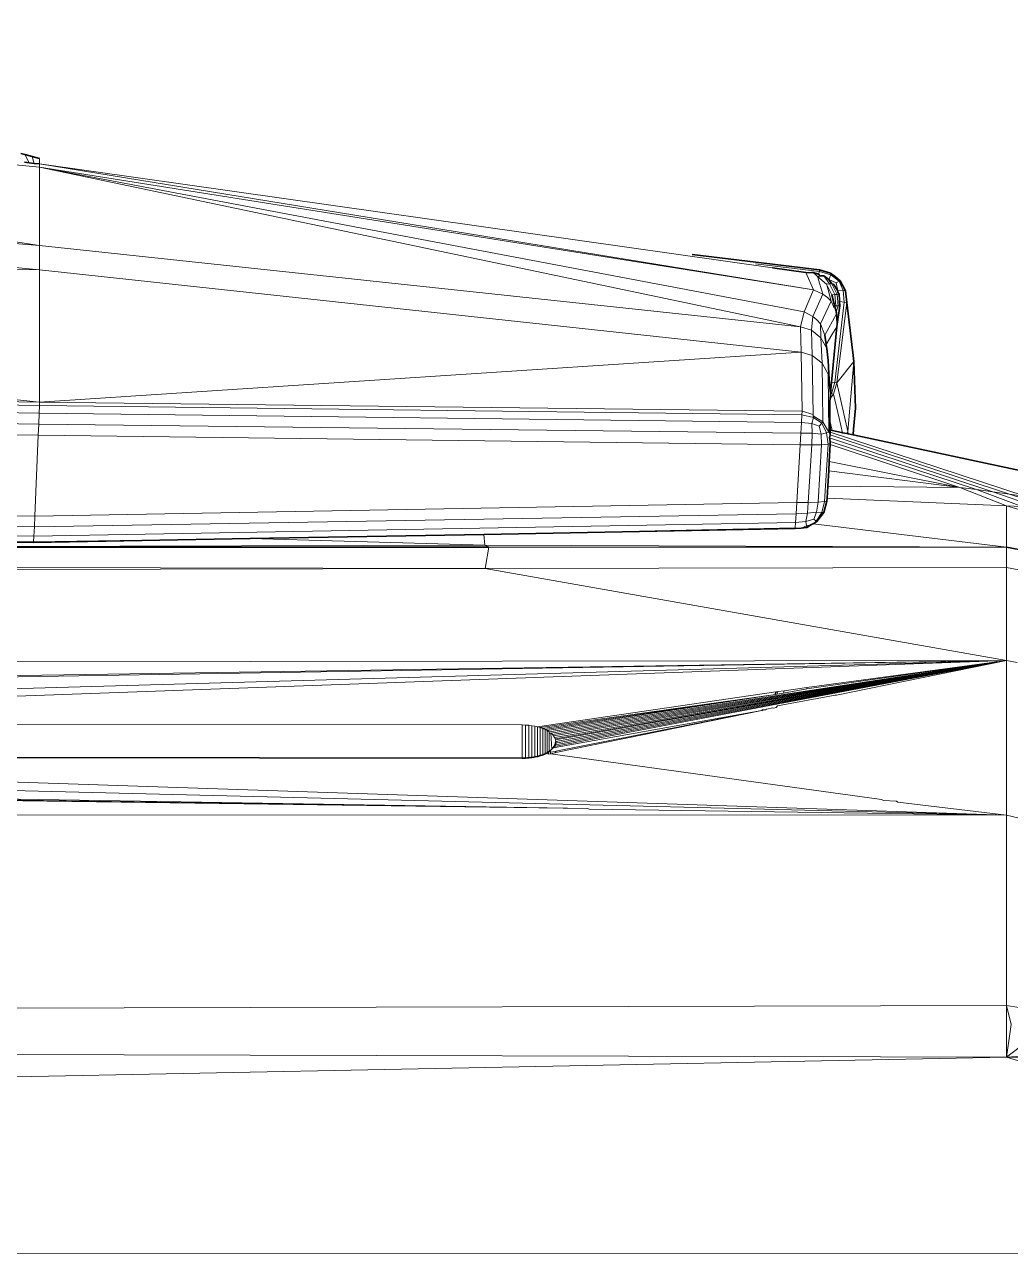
# Model space of a CAD drawing. Header units: inches. Extents: x 1 to 101, y 1 to 36.
# Drawn here: x 69.374 to 70.847, y 33.549 to 35.387 of the extents above; entities that cross this region are included whole.
import ezdxf

# ---------------------------------------------------------------- set-up
doc = ezdxf.new("R2010")
doc.units = ezdxf.units.IN
doc.header["$MEASUREMENT"] = 0
doc.layers.add('Default', color=7, linetype='Continuous')

msp = doc.modelspace()

# ---------------------------------------------------------------- linework, layer by layer
at = {"layer": 'Default', "color": 251, "lineweight": 0, "true_color": 0x4a4a4a, "transparency": 33554687}
for p, q in [((67.2026, 35.3867), (69.3964, 35.0563)), ((69.3964, 35.0563), (67.2038, 35.2339)), ((69.3964, 34.8224), (70.5345, 34.8968)), ((70.5345, 34.8968), (70.5357, 34.8089)), ((69.3963, 34.8174), (69.3964, 34.8224)), ((70.5355, 34.8033), (69.3963, 34.8174)), ((70.5357, 34.8089), (69.3964, 34.8224)), ((69.3964, 34.8224), (70.5357, 34.8089)), ((70.5357, 34.8089), (70.5355, 34.8033)), ((70.5684, 34.6573), (70.5728, 34.674)), ((70.5728, 34.674), (70.5731, 34.6787)), ((70.5731, 34.6787), (70.8411, 34.6671)), ((70.5577, 34.6435), (70.5684, 34.6573)), ((70.8411, 34.6671), (70.8412, 34.6053)), ((70.5524, 34.6405), (70.5577, 34.6435)), ((70.8412, 34.6053), (70.5524, 34.6405))]:
    msp.add_line(p, q, dxfattribs=at).dxf.unprotected_set("ltscale", 0)
at = {"layer": 'Default', "color": 251, "lineweight": 0, "true_color": 0x494949, "transparency": 33554687}
for p, q in [((69.3964, 35.0563), (67.2026, 35.3867)), ((67.2026, 35.3867), (69.3964, 35.1736)), ((70.5527, 34.99), (69.3964, 35.1783)), ((69.3964, 35.1783), (70.4916, 35.0231)), ((69.3964, 35.0563), (69.3964, 35.1736)), ((69.3964, 35.1736), (70.5332, 34.9348)), ((69.3964, 35.1736), (69.3964, 35.0563)), ((70.5332, 34.9348), (69.3964, 35.1736)), ((69.3964, 35.1736), (70.5387, 34.957)), ((70.5387, 34.957), (69.3964, 35.1736)), ((69.3964, 35.1736), (70.5527, 34.99)), ((70.5332, 34.9348), (69.3964, 35.0563)), ((70.4916, 35.0231), (70.5411, 35.0161)), ((70.5411, 35.0161), (70.5527, 34.99)), ((70.5527, 34.99), (70.5387, 34.957)), ((70.5387, 34.957), (70.5332, 34.9348))]:
    msp.add_line(p, q, dxfattribs=at).dxf.unprotected_set("ltscale", 0)
at = {"layer": 'Default', "color": 7, "lineweight": 15, "ltscale": 5.401311, "transparency": 33554687}
for p, q in [((69.3964, 35.1736), (67.2026, 35.3867)), ((67.2038, 35.2339), (69.3964, 35.0563)), ((69.3743, 35.1923), (69.3808, 35.18)), ((69.3853, 35.1893), (69.3882, 35.1792)), ((69.3964, 35.1783), (69.3964, 35.1866)), ((69.3964, 35.1783), (69.3964, 35.1736)), ((70.5527, 34.99), (69.3964, 35.1783)), ((69.3964, 35.0563), (69.3964, 35.1736)), ((69.3964, 35.1736), (70.5387, 34.957)), ((69.3964, 35.0563), (70.5332, 34.9348)), ((69.3964, 35.0201), (69.3964, 35.0563)), ((67.2045, 35.0396), (69.3964, 35.0201)), ((70.5345, 34.8968), (69.3964, 35.0201)), ((69.3964, 35.0201), (69.3964, 34.8224)), ((70.5616, 35.0174), (70.466, 35.0288)), ((70.5604, 35.0135), (70.5616, 35.0174)), ((70.562, 35.02), (70.5616, 35.0174)), ((70.5616, 35.0174), (70.5785, 35.0123)), ((70.5411, 35.0161), (70.5527, 34.99)), ((70.5577, 35.0111), (70.5524, 35.0161)), ((70.5589, 35.0101), (70.5577, 35.0111)), ((70.5626, 35.0107), (70.5589, 35.0101)), ((70.5622, 34.9986), (70.5589, 35.0101)), ((70.5724, 34.9988), (70.5589, 35.0101)), ((70.5766, 34.9992), (70.5684, 35.011)), ((70.5766, 34.9992), (70.5724, 34.9988)), ((70.5728, 34.9974), (70.5724, 34.9988)), ((70.5785, 35.0123), (70.5756, 35.0054)), ((70.5756, 35.0054), (70.5869, 35.0004)), ((70.5802, 34.9993), (70.5766, 34.9992)), ((70.5848, 34.9829), (70.5766, 34.9992)), ((70.5785, 35.0123), (70.5783, 35.015)), ((70.5909, 35.0032), (70.5785, 35.0123)), ((70.5884, 34.983), (70.5802, 34.9993)), ((70.5869, 35.0004), (70.5909, 35.0032)), ((70.5892, 34.9886), (70.5869, 35.0004)), ((70.5924, 35.0038), (70.5909, 35.0032)), ((70.5909, 35.0032), (70.5972, 34.9889)), ((70.5527, 34.99), (70.5387, 34.957)), ((70.552, 34.9503), (70.5669, 34.9838)), ((70.5669, 34.9838), (70.5527, 34.99)), ((70.5622, 34.9986), (70.5669, 34.9838)), ((70.5669, 34.9838), (70.5735, 34.9784)), ((70.5801, 34.9826), (70.5728, 34.9974)), ((70.579, 34.973), (70.5728, 34.9974)), ((70.5848, 34.9829), (70.5801, 34.9826)), ((70.5884, 34.983), (70.5848, 34.9829)), ((70.5861, 34.9662), (70.5848, 34.9829)), ((70.5892, 34.9886), (70.5881, 34.9888)), ((70.591, 34.9835), (70.5884, 34.983)), ((70.5896, 34.9662), (70.5884, 34.983)), ((70.5972, 34.9889), (70.5892, 34.9886)), ((70.6006, 34.9884), (70.5972, 34.9889)), ((70.5972, 34.9889), (70.5987, 34.9719)), ((70.579, 34.973), (70.5633, 34.9391)), ((70.5735, 34.9784), (70.579, 34.973)), ((70.5795, 34.972), (70.579, 34.973)), ((70.5834, 34.9641), (70.5795, 34.972)), ((70.5844, 34.9662), (70.5861, 34.9662)), ((70.5987, 34.9719), (70.5846, 34.8517)), ((70.5856, 34.9617), (70.5861, 34.9662)), ((70.5861, 34.9662), (70.5896, 34.9662)), ((70.5867, 34.9573), (70.5896, 34.9662)), ((70.5879, 34.8511), (70.6024, 34.971)), ((70.5896, 34.9662), (70.5923, 34.9662)), ((70.5987, 34.9719), (70.5918, 34.9729)), ((70.6024, 34.971), (70.5987, 34.9719)), ((70.5387, 34.957), (70.5332, 34.9348)), ((70.5387, 34.957), (70.552, 34.9503)), ((70.552, 34.9503), (70.5496, 34.9299)), ((70.552, 34.9503), (70.5576, 34.9452)), ((70.5576, 34.9452), (70.5633, 34.9391)), ((70.5871, 34.9544), (70.5699, 34.9225)), ((70.5332, 34.9348), (70.5345, 34.8968)), ((70.5332, 34.9348), (70.5496, 34.9299)), ((70.5496, 34.9299), (70.551, 34.8918)), ((70.5496, 34.9299), (70.564, 34.9184)), ((70.5699, 34.9225), (70.5633, 34.9391)), ((70.5633, 34.9391), (70.564, 34.9184)), ((70.58, 34.9229), (70.5879, 34.9349)), ((70.564, 34.9184), (70.5655, 34.8803)), ((70.564, 34.9184), (70.5728, 34.9022)), ((70.5719, 34.9084), (70.58, 34.9229)), ((70.5345, 34.8968), (70.5357, 34.8089)), ((70.551, 34.8918), (70.5345, 34.8968)), ((70.5655, 34.8803), (70.551, 34.8918)), ((70.5522, 34.8039), (70.551, 34.8918)), ((70.5745, 34.8641), (70.5655, 34.8803)), ((70.5668, 34.7929), (70.5655, 34.8803)), ((70.6039, 34.7784), (70.613, 34.8832)), ((70.5757, 34.8651), (70.5745, 34.8641)), ((70.5756, 34.7775), (70.5745, 34.8641)), ((70.5745, 34.8641), (70.5766, 34.8479)), ((70.5846, 34.8517), (70.5795, 34.8351)), ((70.5799, 34.8522), (70.5846, 34.8517)), ((70.5846, 34.8517), (70.5879, 34.8511)), ((69.3959, 34.8058), (67.2048, 34.8336)), ((69.3964, 34.8224), (67.2051, 34.8501)), ((69.3963, 34.8174), (67.2051, 34.8452)), ((70.5776, 34.8277), (70.5826, 34.8341)), ((70.5795, 34.8351), (70.5781, 34.8331)), ((70.5783, 34.8355), (70.5795, 34.8351)), ((70.5795, 34.8351), (70.5826, 34.8341)), ((70.5879, 34.8511), (70.5826, 34.8341)), ((70.591, 34.7983), (70.5826, 34.8341)), ((70.5879, 34.8511), (70.6039, 34.7784)), ((69.3952, 34.7895), (67.2044, 34.8173)), ((69.3963, 34.8174), (69.3959, 34.8058)), ((69.3964, 34.8224), (69.3963, 34.8174)), ((69.3963, 34.8174), (70.5355, 34.8033)), ((70.5357, 34.8089), (69.3964, 34.8224)), ((67.204, 34.8005), (69.3945, 34.7726)), ((69.3959, 34.8058), (69.3952, 34.7895)), ((69.3959, 34.8058), (70.5349, 34.7918)), ((70.5349, 34.7918), (70.5355, 34.8033)), ((70.5355, 34.8033), (70.5357, 34.8089)), ((70.5355, 34.8033), (70.5528, 34.7992)), ((70.5357, 34.8089), (70.5522, 34.8039)), ((70.5501, 34.7903), (70.5528, 34.7992)), ((70.5525, 34.8016), (70.5522, 34.8039)), ((70.5528, 34.7992), (70.5525, 34.8016)), ((70.5525, 34.8016), (70.5668, 34.7929)), ((70.5528, 34.7992), (70.5654, 34.7908)), ((70.5959, 34.7765), (70.591, 34.7983)), ((69.3945, 34.7726), (69.3952, 34.7895)), ((69.3952, 34.7895), (70.534, 34.776)), ((70.534, 34.776), (70.5349, 34.7918)), ((70.5501, 34.7903), (70.5349, 34.7918)), ((70.5615, 34.7865), (70.5501, 34.7903)), ((70.5508, 34.7756), (70.5501, 34.7903)), ((70.5654, 34.7908), (70.5615, 34.7865)), ((70.5644, 34.7741), (70.5615, 34.7865)), ((70.5668, 34.7929), (70.5654, 34.7908)), ((70.5654, 34.7908), (70.5722, 34.7763)), ((70.5668, 34.7929), (70.5756, 34.7775)), ((70.5774, 34.7947), (70.5808, 34.7797)), ((70.6039, 34.7784), (70.6029, 34.7751)), ((70.6047, 34.7747), (70.6039, 34.7784)), ((69.3894, 34.6519), (69.3945, 34.7726)), ((69.3945, 34.7726), (70.5329, 34.7583)), ((70.534, 34.776), (70.5329, 34.7583)), ((70.5508, 34.7756), (70.534, 34.776)), ((70.5501, 34.7582), (70.5508, 34.7756)), ((70.5644, 34.7741), (70.5508, 34.7756)), ((70.5722, 34.7763), (70.5644, 34.7741)), ((70.5648, 34.7586), (70.5644, 34.7741)), ((70.5756, 34.7775), (70.5722, 34.7763)), ((70.5722, 34.7763), (70.5745, 34.7592)), ((70.5779, 34.76), (70.5745, 34.7592)), ((70.5777, 34.7733), (70.5756, 34.7775)), ((70.8209, 34.6882), (70.5767, 34.7687)), ((70.5776, 34.7773), (70.8704, 34.6813)), ((70.5777, 34.7733), (70.8457, 34.6848)), ((70.5778, 34.7635), (70.7961, 34.6914)), ((70.5329, 34.7583), (70.5278, 34.672)), ((70.5329, 34.7583), (70.5501, 34.7582)), ((70.5501, 34.7582), (70.545, 34.6723)), ((70.5648, 34.7586), (70.5501, 34.7582)), ((70.5648, 34.7586), (70.5597, 34.6728)), ((70.5745, 34.7592), (70.5648, 34.7586)), ((70.5745, 34.7592), (70.5694, 34.6734)), ((70.7714, 34.6946), (70.5778, 34.7587)), ((70.5755, 34.7195), (70.7714, 34.6946)), ((70.7714, 34.6946), (70.8411, 34.6671)), ((70.7961, 34.6914), (70.7714, 34.6946)), ((70.8209, 34.6882), (70.7961, 34.6914)), ((70.8641, 34.6662), (70.7961, 34.6914)), ((70.8457, 34.6848), (70.8209, 34.6882)), ((70.8889, 34.6645), (70.8209, 34.6882)), ((69.3894, 34.6519), (67.2008, 34.6801)), ((70.5278, 34.672), (69.3894, 34.6519)), ((70.5268, 34.6554), (70.5278, 34.672)), ((70.545, 34.6723), (70.5278, 34.672)), ((70.5437, 34.6561), (70.545, 34.6723)), ((70.545, 34.6723), (70.5597, 34.6728)), ((70.5575, 34.6579), (70.5597, 34.6728)), ((70.5597, 34.6728), (70.5694, 34.6734)), ((70.5694, 34.6734), (70.5651, 34.657)), ((70.5694, 34.6734), (70.5728, 34.674)), ((70.8411, 34.6671), (70.5731, 34.6787)), ((70.8704, 34.6813), (70.8457, 34.6848)), ((70.914, 34.6621), (70.8457, 34.6848)), ((69.3881, 34.6218), (67.1999, 34.6499)), ((69.3887, 34.6359), (67.2004, 34.664)), ((69.3887, 34.6359), (70.5268, 34.6554)), ((69.3894, 34.6519), (69.3887, 34.6359)), ((70.526, 34.6421), (70.5268, 34.6554)), ((70.5268, 34.6554), (70.5437, 34.6561)), ((70.5414, 34.6436), (70.5437, 34.6561)), ((70.5437, 34.6561), (70.5575, 34.6579)), ((70.5532, 34.6471), (70.5575, 34.6579)), ((70.5651, 34.657), (70.5566, 34.6442)), ((70.5575, 34.6579), (70.5651, 34.657)), ((70.5651, 34.657), (70.5684, 34.6573)), ((70.8411, 34.6671), (70.8412, 34.6053)), ((70.8596, 34.6619), (70.8411, 34.6671)), ((70.8411, 34.6671), (70.8641, 34.6662)), ((69.3876, 34.6135), (67.1997, 34.6415)), ((69.3881, 34.6218), (70.526, 34.6421)), ((69.3881, 34.6218), (69.3887, 34.6359)), ((70.06, 34.6245), (70.5255, 34.6343)), ((70.5255, 34.6343), (70.5253, 34.6331)), ((70.5255, 34.6343), (70.526, 34.6421)), ((70.5342, 34.634), (70.5255, 34.6343)), ((70.526, 34.6421), (70.5414, 34.6436)), ((70.5425, 34.6371), (70.5342, 34.634)), ((70.5414, 34.6436), (70.5532, 34.6471)), ((70.5425, 34.6371), (70.5414, 34.6436)), ((70.55, 34.6392), (70.5425, 34.6371)), ((70.5426, 34.635), (70.5425, 34.6371)), ((70.5566, 34.6442), (70.5524, 34.6405)), ((70.5566, 34.6442), (70.5532, 34.6471)), ((70.5577, 34.6435), (70.5566, 34.6442)), ((69.3875, 34.6122), (69.3876, 34.6135)), ((69.3876, 34.6135), (69.3881, 34.6218)), ((69.3876, 34.6135), (69.711, 34.6181)), ((70.06, 34.6245), (70.0617, 34.6082)), ((70.0617, 34.6082), (68.9174, 34.6052)), ((70.0675, 34.6052), (70.0617, 34.6082)), ((70.0617, 34.6082), (70.8412, 34.6053)), ((70.0675, 34.6052), (70.0622, 34.5734)), ((70.8412, 34.6053), (70.0675, 34.6052)), ((70.8412, 34.6053), (70.8412, 34.5748)), ((70.0622, 34.5734), (55.9805, 34.5482)), ((70.8412, 34.5748), (70.0622, 34.5734)), ((70.0622, 34.5734), (70.8412, 34.4359)), ((70.8412, 34.5748), (70.8412, 34.4359)), ((70.8412, 34.5748), (70.8596, 34.5714)), ((70.8412, 34.4359), (55.9805, 34.4152)), ((70.8412, 34.4359), (64.405, 34.3371)), ((65.3426, 34.3445), (70.8412, 34.4359)), ((67.28, 34.3341), (70.8412, 34.4359)), ((70.8412, 34.4359), (68.2176, 34.3415)), ((70.155, 34.3311), (70.8412, 34.4359)), ((70.1579, 34.3294), (70.8412, 34.4359)), ((70.1605, 34.3274), (70.8412, 34.4359)), ((70.1627, 34.3254), (70.8412, 34.4359)), ((70.1645, 34.3233), (70.8412, 34.4359)), ((70.1655, 34.3075), (70.8412, 34.4359)), ((70.1659, 34.321), (70.8412, 34.4359)), ((70.1666, 34.3098), (70.8412, 34.4359)), ((70.1669, 34.3187), (70.8412, 34.4359)), ((70.1673, 34.3122), (70.8412, 34.4359)), ((70.1673, 34.3171), (70.8412, 34.4359)), ((70.1676, 34.3147), (70.8412, 34.4359)), ((70.543, 34.3954), (70.8412, 34.4359)), ((70.543, 34.3937), (70.8412, 34.4359)), ((70.587, 34.3839), (70.8412, 34.4359)), ((70.8412, 34.4359), (70.8412, 34.2049)), ((70.8412, 34.4359), (70.857, 34.4329)), ((70.5081, 34.387), (70.543, 34.3937)), ((70.5089, 34.3908), (70.543, 34.3954)), ((70.543, 34.3954), (70.543, 34.3937)), ((70.1406, 34.3368), (70.4966, 34.3891)), ((70.4959, 34.3852), (70.1446, 34.3356)), ((70.1483, 34.3343), (70.4959, 34.3852)), ((70.1518, 34.3328), (70.4959, 34.3852)), ((70.4959, 34.3852), (70.4985, 34.3856)), ((70.4966, 34.3891), (70.4994, 34.3895)), ((70.4994, 34.3895), (70.4985, 34.3856)), ((70.4985, 34.3856), (70.5081, 34.387)), ((70.4989, 34.3682), (70.5851, 34.3843)), ((70.4994, 34.3895), (70.5089, 34.3908)), ((70.5089, 34.3908), (70.5081, 34.387)), ((70.5851, 34.3843), (70.587, 34.3839)), ((70.4757, 34.3612), (70.1639, 34.3053)), ((70.1676, 34.3003), (70.4757, 34.3612)), ((70.1676, 34.2982), (70.4757, 34.3612)), ((70.4771, 34.3621), (70.4812, 34.3623)), ((70.4826, 34.3632), (70.4812, 34.3623)), ((70.4826, 34.3632), (70.492, 34.3651)), ((70.492, 34.3651), (70.4936, 34.3649)), ((70.4936, 34.3649), (70.4972, 34.3655)), ((70.4989, 34.3682), (70.4972, 34.3655)), ((70.1176, 34.3396), (68.2176, 34.3415)), ((70.1225, 34.3394), (70.1176, 34.3396)), ((70.1176, 34.3396), (70.1176, 34.2899)), ((70.1273, 34.3391), (70.1225, 34.3394)), ((70.1225, 34.3394), (70.1225, 34.29)), ((70.1319, 34.3385), (70.1273, 34.3391)), ((70.1273, 34.3391), (70.1273, 34.2903)), ((70.1363, 34.3377), (70.1319, 34.3385)), ((70.1319, 34.3385), (70.1319, 34.2909)), ((70.1406, 34.3368), (70.1363, 34.3377)), ((70.1363, 34.3377), (70.1363, 34.2917)), ((70.1446, 34.3356), (70.1406, 34.3368)), ((70.1406, 34.3368), (70.1406, 34.2926)), ((70.1483, 34.3343), (70.1446, 34.3356)), ((70.1446, 34.3356), (70.1446, 34.2937)), ((70.1518, 34.3328), (70.1483, 34.3343)), ((70.1483, 34.3343), (70.1483, 34.295)), ((70.155, 34.3311), (70.1518, 34.3328)), ((70.1518, 34.3328), (70.1518, 34.2965)), ((70.1579, 34.3294), (70.155, 34.3311)), ((70.155, 34.3311), (70.155, 34.2982)), ((70.1579, 34.3274), (70.1579, 34.3294)), ((70.1579, 34.3274), (70.1579, 34.3)), ((70.1605, 34.3274), (70.1579, 34.3274)), ((70.1627, 34.3254), (70.1605, 34.3274)), ((70.1605, 34.3274), (70.162, 34.3032)), ((70.1645, 34.3233), (70.1627, 34.3254)), ((70.1659, 34.321), (70.1645, 34.3233)), ((70.1669, 34.3187), (70.1659, 34.321)), ((70.162, 34.3032), (70.1639, 34.3053)), ((70.1639, 34.3053), (70.1655, 34.3075)), ((70.1673, 34.3171), (70.1669, 34.3187)), ((70.1676, 34.3147), (70.1673, 34.3171)), ((70.8412, 34.2049), (67.2926, 34.293)), ((70.8412, 34.2049), (68.2176, 34.2918)), ((70.154, 34.2976), (70.157, 34.2959)), ((70.157, 34.2994), (70.157, 34.2959)), ((70.157, 34.2994), (70.1597, 34.2987)), ((70.157, 34.2959), (70.1597, 34.2965)), ((70.1597, 34.2987), (70.1666, 34.3001)), ((70.1597, 34.2987), (70.1597, 34.2965)), ((70.1597, 34.2965), (70.1666, 34.298)), ((70.6545, 34.2283), (70.1597, 34.2965)), ((70.1666, 34.3001), (70.1676, 34.3003)), ((70.1666, 34.3001), (70.1666, 34.298)), ((70.1666, 34.298), (70.1676, 34.2982)), ((70.2154, 34.2146), (68.2176, 34.2475)), ((68.2176, 34.2444), (70.2154, 34.2146)), ((68.2176, 34.2419), (70.2154, 34.2146)), ((70.6545, 34.2283), (70.6572, 34.2266)), ((70.2154, 34.2146), (70.2176, 34.2138)), ((70.8412, 34.2049), (70.2176, 34.2138)), ((70.6768, 34.2255), (70.6572, 34.2266)), ((70.6768, 34.2255), (70.6787, 34.2241)), ((70.8412, 34.2049), (70.6787, 34.2241)), ((55.9805, 34.2074), (70.8412, 34.2049)), ((70.8412, 34.2049), (70.8412, 33.9202)), ((70.8412, 34.2049), (70.8581, 34.2006)), ((70.8412, 33.9202), (55.9805, 33.88)), ((70.8483, 33.8917), (70.8412, 33.9202)), ((70.8412, 33.9202), (70.8596, 33.9171)), ((70.8412, 33.9202), (70.8413, 33.8429)), ((70.8413, 33.8429), (55.9805, 33.88)), ((70.8483, 33.8917), (70.8413, 33.8429)), ((70.8413, 33.8429), (70.8706, 33.8651)), ((70.8413, 33.8429), (70.9045, 33.8473)), ((70.8413, 33.8429), (70.9412, 33.8413)), ((71.7862, 33.5495), (70.8413, 33.8429)), ((55.9805, 33.5503), (71.7862, 33.5495))]:
    msp.add_line(p, q, dxfattribs=at)
at = {"layer": 'Default', "color": 251, "lineweight": 0, "true_color": 0x525252, "transparency": 33554687}
for p, q in [((67.2038, 35.2339), (69.3964, 35.0201)), ((69.3964, 35.0201), (67.2045, 35.0396)), ((67.2045, 35.0396), (69.3964, 34.8224)), ((69.3964, 34.8224), (67.2051, 34.8501))]:
    msp.add_line(p, q, dxfattribs=at).dxf.unprotected_set("ltscale", 0)
at = {"layer": 'Default', "color": 49, "lineweight": 0, "true_color": 0x464646, "transparency": 33554687}
for p, q in [((69.3964, 35.0201), (67.2038, 35.2339)), ((67.2038, 35.2339), (69.3964, 35.0563)), ((69.3964, 35.0201), (69.3964, 35.0563)), ((69.3964, 35.0563), (70.5332, 34.9348)), ((69.3964, 35.0563), (69.3964, 35.0201)), ((70.5345, 34.8968), (69.3964, 35.0201)), ((70.5332, 34.9348), (70.5345, 34.8968)), ((70.5741, 34.6964), (70.5755, 34.7195)), ((70.5755, 34.7195), (70.7714, 34.6946)), ((70.5731, 34.6787), (70.5741, 34.6964)), ((70.5741, 34.6964), (70.7714, 34.6946)), ((70.7714, 34.6946), (70.5741, 34.6964)), ((70.7714, 34.6946), (70.8411, 34.6671)), ((70.8411, 34.6671), (70.5731, 34.6787))]:
    msp.add_line(p, q, dxfattribs=at).dxf.unprotected_set("ltscale", 0)
at = {"layer": 'Default', "color": 7, "lineweight": 35, "ltscale": 5.401311, "transparency": 33554687}
for p, q in [((69.3685, 35.194), (69.3743, 35.1923)), ((69.3743, 35.1923), (69.3798, 35.1909)), ((69.3853, 35.1893), (69.3798, 35.1909)), ((69.3853, 35.1893), (69.3911, 35.188)), ((69.3964, 35.1866), (69.3911, 35.188)), ((69.3739, 35.1808), (69.3808, 35.18)), ((69.3808, 35.18), (69.3882, 35.1792)), ((69.3882, 35.1792), (69.3964, 35.1783)), ((70.562, 35.02), (70.3714, 35.0428)), ((70.5411, 35.0161), (70.4916, 35.0231)), ((70.562, 35.02), (70.5783, 35.015)), ((70.5464, 35.0156), (70.5411, 35.0161)), ((70.5502, 35.0159), (70.5464, 35.0156)), ((70.5524, 35.0161), (70.5502, 35.0159)), ((70.5524, 35.0161), (70.5604, 35.0135)), ((70.5626, 35.0107), (70.5604, 35.0135)), ((70.5626, 35.0107), (70.5643, 35.0108)), ((70.5643, 35.0108), (70.5663, 35.0109)), ((70.5684, 35.011), (70.5663, 35.0109)), ((70.5756, 35.0054), (70.5684, 35.011)), ((70.5802, 34.9993), (70.5756, 35.0054)), ((70.5783, 35.015), (70.5855, 35.0095)), ((70.5829, 34.9988), (70.5802, 34.9993)), ((70.5892, 34.9886), (70.5829, 34.9988)), ((70.5855, 35.0095), (70.5924, 35.0038)), ((70.5964, 34.9963), (70.5924, 35.0038)), ((70.5836, 34.9693), (70.5801, 34.9826)), ((70.5891, 34.9868), (70.5892, 34.9886)), ((70.591, 34.9835), (70.5891, 34.9868)), ((70.5916, 34.9748), (70.591, 34.9835)), ((70.5964, 34.9963), (70.6006, 34.9884)), ((70.6024, 34.971), (70.6006, 34.9884)), ((70.5844, 34.9662), (70.5834, 34.9641)), ((70.5856, 34.9617), (70.5834, 34.9641)), ((70.5836, 34.9693), (70.5844, 34.9662)), ((70.5923, 34.9662), (70.5883, 34.9388)), ((70.5918, 34.9729), (70.5916, 34.9748)), ((70.5923, 34.9662), (70.5918, 34.9729)), ((70.6024, 34.971), (70.6113, 34.8999)), ((70.5867, 34.9573), (70.5856, 34.9617)), ((70.5867, 34.9573), (70.5871, 34.9557)), ((70.5871, 34.9544), (70.5871, 34.9557)), ((70.5876, 34.9491), (70.5871, 34.9544)), ((70.5883, 34.9388), (70.5876, 34.9491)), ((70.5879, 34.9349), (70.5799, 34.8522)), ((70.5879, 34.9349), (70.5883, 34.9388)), ((70.5699, 34.9225), (70.5719, 34.9084)), ((70.5719, 34.9084), (70.5728, 34.9022)), ((70.5728, 34.9022), (70.5746, 34.8844)), ((70.6113, 34.8999), (70.6114, 34.8962)), ((70.6114, 34.8962), (70.613, 34.8832)), ((70.5757, 34.8651), (70.5746, 34.8844)), ((70.613, 34.8832), (70.6154, 34.8132)), ((70.5766, 34.8479), (70.5757, 34.8651)), ((70.5783, 34.8355), (70.5799, 34.8522)), ((70.5783, 34.8355), (70.5766, 34.8479)), ((70.5781, 34.8331), (70.5783, 34.8355)), ((70.577, 34.8231), (70.5776, 34.8277)), ((70.577, 34.8231), (70.5774, 34.7947)), ((70.5776, 34.8277), (70.5781, 34.8331)), ((70.6127, 34.782), (70.6154, 34.8132)), ((70.5776, 34.7804), (70.5774, 34.7947)), ((70.5776, 34.7773), (70.5776, 34.7804)), ((70.5776, 34.7804), (70.5808, 34.7797)), ((70.5808, 34.7797), (70.5946, 34.7768)), ((70.6127, 34.782), (70.6119, 34.7732)), ((70.5767, 34.7687), (70.5777, 34.7733)), ((70.5778, 34.7635), (70.5767, 34.7687)), ((70.5777, 34.7733), (70.5776, 34.7773)), ((70.5779, 34.76), (70.5778, 34.7635)), ((70.5778, 34.7587), (70.5779, 34.76)), ((70.5959, 34.7765), (70.5946, 34.7768)), ((70.5959, 34.7765), (70.6029, 34.7751)), ((70.6029, 34.7751), (70.6047, 34.7747)), ((70.6047, 34.7747), (70.6119, 34.7732)), ((70.6119, 34.7732), (71.3547, 34.6138)), ((70.5763, 34.7333), (70.5778, 34.7587)), ((70.5755, 34.7195), (70.5763, 34.7333)), ((70.5741, 34.6964), (70.5755, 34.7195)), ((70.5731, 34.6787), (70.5741, 34.6964)), ((70.5728, 34.674), (70.5684, 34.6573)), ((70.5728, 34.674), (70.5731, 34.6787)), ((70.5577, 34.6435), (70.5684, 34.6573)), ((67.1996, 34.6402), (69.3875, 34.6122)), ((70.06, 34.6245), (70.5253, 34.6331)), ((70.5253, 34.6331), (70.5342, 34.634)), ((70.5342, 34.634), (70.5426, 34.635)), ((70.5426, 34.635), (70.55, 34.6392)), ((70.5524, 34.6405), (70.55, 34.6392)), ((70.5577, 34.6435), (70.5524, 34.6405)), ((69.3875, 34.6122), (69.711, 34.6181)), ((69.711, 34.6181), (70.06, 34.6245)), ((68.9174, 34.6052), (70.0675, 34.6052)), ((70.8412, 34.6053), (70.8596, 34.6018)), ((70.4966, 34.3891), (70.4959, 34.3852)), ((70.4771, 34.3621), (70.4757, 34.3612)), ((70.1579, 34.3), (70.1597, 34.3012)), ((70.1597, 34.3012), (70.162, 34.3032)), ((70.162, 34.3032), (70.1639, 34.3053)), ((70.1639, 34.3053), (70.1655, 34.3075)), ((70.1655, 34.3075), (70.1666, 34.3098)), ((70.1666, 34.3098), (70.1673, 34.3122)), ((70.1673, 34.3122), (70.1676, 34.3147)), ((68.2176, 34.2918), (70.1176, 34.2899)), ((70.1176, 34.2899), (70.1225, 34.29)), ((70.1225, 34.29), (70.1257, 34.2902)), ((70.1257, 34.2902), (70.1273, 34.2903)), ((70.1273, 34.2903), (70.1304, 34.2907)), ((70.1304, 34.2907), (70.1319, 34.2909)), ((70.1319, 34.2909), (70.1349, 34.2914)), ((70.1349, 34.2914), (70.1363, 34.2917)), ((70.1363, 34.2917), (70.1392, 34.2923)), ((70.1392, 34.2923), (70.1406, 34.2926)), ((70.1406, 34.2926), (70.1433, 34.2933)), ((70.1433, 34.2933), (70.1446, 34.2937)), ((70.1446, 34.2937), (70.1471, 34.2946)), ((70.1471, 34.2946), (70.1483, 34.295)), ((70.1483, 34.295), (70.1507, 34.296)), ((70.1507, 34.296), (70.1518, 34.2965)), ((70.1518, 34.2965), (70.154, 34.2976)), ((70.154, 34.2976), (70.155, 34.2982)), ((70.155, 34.2982), (70.157, 34.2994)), ((70.157, 34.2994), (70.1579, 34.3)), ((70.1676, 34.3003), (70.1676, 34.2982))]:
    msp.add_line(p, q, dxfattribs=at)
at = {"layer": 'Default', "color": 251, "lineweight": 0, "true_color": 0x535353, "transparency": 33554687}
for p, q in [((67.2045, 35.0396), (69.3964, 35.0201)), ((69.3964, 34.8224), (67.2045, 35.0396)), ((69.3964, 35.0201), (69.3964, 34.8224)), ((69.3964, 34.8224), (69.3964, 35.0201)), ((69.3964, 35.0201), (70.5345, 34.8968)), ((70.5345, 34.8968), (69.3964, 34.8224))]:
    msp.add_line(p, q, dxfattribs=at).dxf.unprotected_set("ltscale", 0)
at = {"layer": 'Default', "color": 250, "lineweight": 0, "true_color": 0x444444, "transparency": 33554687}
for p, q in [((70.5846, 34.8517), (70.5987, 34.9719)), ((70.5879, 34.8511), (70.6024, 34.971)), ((70.6024, 34.971), (70.5879, 34.8511)), ((70.5987, 34.9719), (70.6024, 34.971)), ((70.6024, 34.971), (70.6113, 34.8999)), ((70.6113, 34.8999), (70.6114, 34.8962)), ((70.6114, 34.8962), (70.613, 34.8832)), ((70.5879, 34.8511), (70.613, 34.8832)), ((70.613, 34.8832), (70.5879, 34.8511)), ((70.6039, 34.7784), (70.613, 34.8832)), ((70.613, 34.8832), (70.6039, 34.7784)), ((70.613, 34.8832), (70.6154, 34.8132)), ((70.5879, 34.8511), (70.5846, 34.8517)), ((70.6039, 34.7784), (70.5879, 34.8511)), ((70.6154, 34.8132), (70.6127, 34.782)), ((70.5776, 34.7773), (70.5776, 34.7804)), ((70.5776, 34.7804), (70.5808, 34.7797)), ((70.5808, 34.7797), (70.5946, 34.7768)), ((70.6047, 34.7747), (70.6039, 34.7784)), ((70.6127, 34.782), (70.6119, 34.7732)), ((70.5767, 34.7687), (70.8209, 34.6882)), ((70.5778, 34.7635), (70.5767, 34.7687)), ((70.8704, 34.6813), (70.5776, 34.7773)), ((70.7961, 34.6914), (70.5778, 34.7635)), ((70.5946, 34.7768), (70.5959, 34.7765)), ((70.5959, 34.7765), (70.6029, 34.7751)), ((70.6029, 34.7751), (70.6047, 34.7747)), ((70.6119, 34.7732), (70.6047, 34.7747)), ((70.6047, 34.7747), (70.6119, 34.7732)), ((70.6119, 34.7732), (71.3547, 34.6138)), ((70.8209, 34.6882), (70.7961, 34.6914))]:
    msp.add_line(p, q, dxfattribs=at).dxf.unprotected_set("ltscale", 0)
at = {"layer": 'Default', "color": 252, "lineweight": 0, "true_color": 0x909090, "transparency": 33554687}
for p, q in [((70.5987, 34.9719), (70.5846, 34.8517)), ((70.5883, 34.9388), (70.5923, 34.9662)), ((70.5918, 34.9729), (70.5987, 34.9719)), ((70.5923, 34.9662), (70.5918, 34.9729)), ((70.5799, 34.8522), (70.5879, 34.9349)), ((70.5879, 34.9349), (70.5883, 34.9388)), ((70.5846, 34.8517), (70.5799, 34.8522))]:
    msp.add_line(p, q, dxfattribs=at).dxf.unprotected_set("ltscale", 0)
at = {"layer": 'Default', "color": 250, "lineweight": 0, "true_color": 0x272727, "transparency": 33554687}
for p, q in [((69.3959, 34.8058), (67.2048, 34.8336)), ((67.2051, 34.8452), (69.3963, 34.8174)), ((69.3963, 34.8174), (69.3959, 34.8058))]:
    msp.add_line(p, q, dxfattribs=at).dxf.unprotected_set("ltscale", 0)
at = {"layer": 'Default', "color": 251, "lineweight": 0, "true_color": 0x505050, "transparency": 33554687}
for p, q in [((67.2048, 34.8336), (69.3959, 34.8058)), ((67.2051, 34.8501), (69.3964, 34.8224)), ((69.3963, 34.8174), (67.2051, 34.8452)), ((69.3952, 34.7895), (67.2044, 34.8173)), ((69.3964, 34.8224), (69.3963, 34.8174)), ((69.3959, 34.8058), (69.3952, 34.7895))]:
    msp.add_line(p, q, dxfattribs=at).dxf.unprotected_set("ltscale", 0)
at = {"layer": 'Default', "color": 250, "lineweight": 0, "true_color": 0x2c2c2c, "transparency": 33554687}
for p, q in [((67.2044, 34.8173), (69.3952, 34.7895)), ((69.3945, 34.7726), (67.204, 34.8005)), ((69.3952, 34.7895), (69.3945, 34.7726)), ((67.2008, 34.6801), (69.3894, 34.6519)), ((69.3887, 34.6359), (67.2004, 34.664)), ((69.3894, 34.6519), (69.3887, 34.6359))]:
    msp.add_line(p, q, dxfattribs=at).dxf.unprotected_set("ltscale", 0)
at = {"layer": 'Default', "color": 9, "lineweight": 0, "true_color": 0xbbbbbb, "transparency": 33554687}
for p, q in [((69.3959, 34.8058), (69.3963, 34.8174)), ((69.3963, 34.8174), (70.5355, 34.8033)), ((70.5349, 34.7918), (69.3959, 34.8058)), ((70.5355, 34.8033), (70.5349, 34.7918))]:
    msp.add_line(p, q, dxfattribs=at).dxf.unprotected_set("ltscale", 0)
at = {"layer": 'Default', "color": 9, "lineweight": 0, "true_color": 0xcbcbcb, "transparency": 33554687}
for p, q in [((67.204, 34.8005), (69.3945, 34.7726)), ((69.3945, 34.7726), (69.3952, 34.7895)), ((69.3952, 34.7895), (70.534, 34.776)), ((69.3894, 34.6519), (69.3945, 34.7726)), ((69.3945, 34.7726), (69.3894, 34.6519)), ((69.3945, 34.7726), (70.5329, 34.7583)), ((70.5329, 34.7583), (69.3945, 34.7726)), ((70.534, 34.776), (70.5329, 34.7583)), ((70.5329, 34.7583), (70.5278, 34.672)), ((69.3894, 34.6519), (67.2008, 34.6801)), ((70.5278, 34.672), (69.3894, 34.6519))]:
    msp.add_line(p, q, dxfattribs=at).dxf.unprotected_set("ltscale", 0)
at = {"layer": 'Default', "color": 251, "lineweight": 0, "true_color": 0x4e4e4e, "transparency": 33554687}
for p, q in [((69.3952, 34.7895), (69.3959, 34.8058)), ((69.3959, 34.8058), (70.5349, 34.7918)), ((70.534, 34.776), (69.3952, 34.7895)), ((70.5349, 34.7918), (70.534, 34.776)), ((69.3894, 34.6519), (70.5278, 34.672)), ((70.5278, 34.672), (70.5268, 34.6554)), ((70.5268, 34.6554), (69.3887, 34.6359)), ((69.3887, 34.6359), (69.3894, 34.6519)), ((69.3881, 34.6218), (70.526, 34.6421)), ((70.5255, 34.6343), (70.06, 34.6245)), ((70.06, 34.6245), (70.5253, 34.6331)), ((70.5253, 34.6331), (70.5342, 34.634)), ((70.526, 34.6421), (70.5255, 34.6343)), ((70.5342, 34.634), (70.5426, 34.635)), ((70.5426, 34.635), (70.55, 34.6392)), ((70.55, 34.6392), (70.5524, 34.6405)), ((70.5524, 34.6405), (70.8412, 34.6053)), ((69.3876, 34.6135), (69.3881, 34.6218)), ((69.711, 34.6181), (69.3876, 34.6135)), ((70.06, 34.6245), (69.711, 34.6181)), ((70.0617, 34.6082), (70.06, 34.6245)), ((70.8412, 34.6053), (70.0617, 34.6082))]:
    msp.add_line(p, q, dxfattribs=at).dxf.unprotected_set("ltscale", 0)
at = {"layer": 'Default', "color": 250, "lineweight": 0, "true_color": 0x454545, "transparency": 33554687}
for p, q in [((70.5767, 34.7687), (70.5777, 34.7733)), ((70.8209, 34.6882), (70.5767, 34.7687)), ((70.5777, 34.7733), (70.5776, 34.7773)), ((70.5776, 34.7773), (70.8704, 34.6813)), ((70.5777, 34.7733), (70.8457, 34.6848)), ((70.8457, 34.6848), (70.5777, 34.7733)), ((70.5778, 34.7635), (70.7961, 34.6914)), ((70.5779, 34.76), (70.5778, 34.7635)), ((70.5778, 34.7587), (70.5779, 34.76)), ((70.5763, 34.7333), (70.5778, 34.7587)), ((70.7714, 34.6946), (70.5778, 34.7587)), ((70.5778, 34.7587), (70.7714, 34.6946)), ((70.7714, 34.6946), (70.5763, 34.7333)), ((70.7961, 34.6914), (70.7714, 34.6946)), ((70.8457, 34.6848), (70.8209, 34.6882)), ((70.8704, 34.6813), (70.8457, 34.6848))]:
    msp.add_line(p, q, dxfattribs=at).dxf.unprotected_set("ltscale", 0)
at = {"layer": 'Default', "color": 251, "lineweight": 0, "true_color": 0x4d4d4d, "transparency": 33554687}
for p, q in [((70.5755, 34.7195), (70.5763, 34.7333)), ((70.5763, 34.7333), (70.7714, 34.6946)), ((70.7714, 34.6946), (70.5755, 34.7195))]:
    msp.add_line(p, q, dxfattribs=at).dxf.unprotected_set("ltscale", 0)
at = {"layer": 'Default', "color": 9, "lineweight": 0, "true_color": 0xc6c6c6, "transparency": 33554687}
for p, q in [((69.3881, 34.6218), (67.1999, 34.6499)), ((67.2004, 34.664), (69.3887, 34.6359)), ((69.3887, 34.6359), (69.3881, 34.6218))]:
    msp.add_line(p, q, dxfattribs=at).dxf.unprotected_set("ltscale", 0)
at = {"layer": 'Default', "color": 253, "lineweight": 0, "transparency": 33554687}
for p, q in [((67.1999, 34.6499), (69.3881, 34.6218)), ((69.3876, 34.6135), (67.1997, 34.6415)), ((69.3881, 34.6218), (69.3876, 34.6135))]:
    msp.add_line(p, q, dxfattribs=at).dxf.unprotected_set("ltscale", 0)
at = {"layer": 'Default', "color": 8, "lineweight": 0, "true_color": 0x828282, "transparency": 33554687}
for p, q in [((69.3887, 34.6359), (70.5268, 34.6554)), ((70.5268, 34.6554), (70.526, 34.6421)), ((70.526, 34.6421), (69.3881, 34.6218)), ((69.3881, 34.6218), (69.3887, 34.6359))]:
    msp.add_line(p, q, dxfattribs=at).dxf.unprotected_set("ltscale", 0)
at = {"layer": 'Default', "color": 251, "lineweight": 0, "true_color": 0x575757, "transparency": 33554687}
for p, q in [((67.1996, 34.6402), (69.3875, 34.6122)), ((69.3875, 34.6122), (69.711, 34.6181)), ((69.711, 34.6181), (70.0617, 34.6082)), ((70.0617, 34.6082), (68.9174, 34.6052))]:
    msp.add_line(p, q, dxfattribs=at).dxf.unprotected_set("ltscale", 0)
at = {"layer": 'Default', "color": 251, "lineweight": 0, "true_color": 0x545454, "transparency": 33554687}
for p, q in [((56.2908, 34.6049), (70.0622, 34.5734)), ((70.0622, 34.5734), (55.9805, 34.5482)), ((70.8413, 33.8429), (70.9412, 33.8413)), ((71.7862, 33.5495), (70.8413, 33.8429))]:
    msp.add_line(p, q, dxfattribs=at).dxf.unprotected_set("ltscale", 0)
at = {"layer": 'Default', "color": 251, "lineweight": 0, "true_color": 0x4c4c4c, "transparency": 33554687}
for p, q in [((70.0622, 34.5734), (56.2908, 34.6049)), ((68.9174, 34.6052), (70.0675, 34.6052)), ((70.0622, 34.5734), (70.0675, 34.6052)), ((70.0675, 34.6052), (70.0622, 34.5734)), ((70.0675, 34.6052), (70.8412, 34.6053)), ((70.8412, 34.6053), (70.8412, 34.5748)), ((70.8412, 34.5748), (70.0622, 34.5734))]:
    msp.add_line(p, q, dxfattribs=at).dxf.unprotected_set("ltscale", 0)
at = {"layer": 'Default', "color": 8, "lineweight": 0, "true_color": 0x717171, "transparency": 33554687}
for p, q in [((55.9805, 34.5482), (70.0622, 34.5734)), ((70.0622, 34.5734), (70.8412, 34.5748)), ((70.0622, 34.5734), (70.8412, 34.4359)), ((70.8412, 34.4359), (70.0622, 34.5734)), ((70.8412, 34.5748), (70.8412, 34.4359)), ((70.8412, 34.4359), (55.9805, 34.4152))]:
    msp.add_line(p, q, dxfattribs=at).dxf.unprotected_set("ltscale", 0)
at = {"layer": 'Default', "color": 8, "lineweight": 0, "true_color": 0x707070, "transparency": 33554687}
for p, q in [((70.8412, 34.4359), (70.8412, 34.5748)), ((70.8412, 34.5748), (70.8596, 34.5714)), ((70.857, 34.4329), (70.8412, 34.4359))]:
    msp.add_line(p, q, dxfattribs=at).dxf.unprotected_set("ltscale", 0)
at = {"layer": 'Default', "color": 252, "lineweight": 0, "true_color": 0x8a8a8a, "transparency": 33554687}
for p, q in [((55.9805, 34.4152), (70.8412, 34.4359)), ((70.8412, 34.4359), (64.405, 34.3371))]:
    msp.add_line(p, q, dxfattribs=at).dxf.unprotected_set("ltscale", 0)
at = {"layer": 'Default', "color": 252, "lineweight": 0, "true_color": 0x878787, "transparency": 33554687}
for p, q in [((64.405, 34.3371), (70.8412, 34.4359)), ((65.3426, 34.3445), (70.8412, 34.4359)), ((70.8412, 34.4359), (65.3426, 34.3445)), ((70.8412, 34.4359), (67.28, 34.3341)), ((67.28, 34.3341), (70.8412, 34.4359)), ((70.8412, 34.4359), (68.2176, 34.3415)), ((68.2176, 34.3415), (70.8412, 34.4359)), ((70.1655, 34.3075), (70.8412, 34.4359)), ((70.8412, 34.4359), (70.543, 34.3954)), ((70.8412, 34.4359), (70.587, 34.3839)), ((70.543, 34.3954), (70.5089, 34.3908)), ((70.4966, 34.3891), (70.1406, 34.3368)), ((70.4994, 34.3895), (70.4966, 34.3891)), ((70.5851, 34.3843), (70.4989, 34.3682)), ((70.5089, 34.3908), (70.4994, 34.3895)), ((70.587, 34.3839), (70.5851, 34.3843)), ((70.4757, 34.3612), (70.1639, 34.3053)), ((70.4771, 34.3621), (70.4757, 34.3612)), ((70.4812, 34.3623), (70.4771, 34.3621)), ((70.4826, 34.3632), (70.4812, 34.3623)), ((70.492, 34.3651), (70.4826, 34.3632)), ((70.4936, 34.3649), (70.492, 34.3651)), ((70.4972, 34.3655), (70.4936, 34.3649)), ((70.4989, 34.3682), (70.4972, 34.3655)), ((70.1176, 34.3396), (68.2176, 34.3415)), ((70.1225, 34.3394), (70.1176, 34.3396)), ((70.1273, 34.3391), (70.1225, 34.3394)), ((70.1319, 34.3385), (70.1273, 34.3391)), ((70.1363, 34.3377), (70.1319, 34.3385)), ((70.1406, 34.3368), (70.1363, 34.3377)), ((70.1639, 34.3053), (70.1655, 34.3075))]:
    msp.add_line(p, q, dxfattribs=at).dxf.unprotected_set("ltscale", 0)
at = {"layer": 'Default', "color": 252, "lineweight": 0, "true_color": 0x838383, "transparency": 33554687}
for p, q in [((70.587, 34.3839), (70.8412, 34.4359)), ((70.8412, 34.4359), (70.8412, 34.2049)), ((70.4989, 34.3682), (70.5851, 34.3843)), ((70.5851, 34.3843), (70.587, 34.3839)), ((70.1676, 34.2982), (70.4757, 34.3612)), ((70.4757, 34.3612), (70.4771, 34.3621)), ((70.4771, 34.3621), (70.4812, 34.3623)), ((70.4812, 34.3623), (70.4826, 34.3632)), ((70.4826, 34.3632), (70.492, 34.3651)), ((70.492, 34.3651), (70.4936, 34.3649)), ((70.4936, 34.3649), (70.4972, 34.3655)), ((70.4972, 34.3655), (70.4989, 34.3682)), ((70.1597, 34.2965), (70.1666, 34.298)), ((70.6545, 34.2283), (70.1597, 34.2965)), ((70.1666, 34.298), (70.1676, 34.2982)), ((70.6572, 34.2266), (70.6545, 34.2283)), ((70.6768, 34.2255), (70.6572, 34.2266)), ((70.6787, 34.2241), (70.6768, 34.2255)), ((70.8412, 34.2049), (70.6787, 34.2241))]:
    msp.add_line(p, q, dxfattribs=at).dxf.unprotected_set("ltscale", 0)
at = {"layer": 'Default', "color": 251, "lineweight": 0, "true_color": 0x646464, "transparency": 33554687}
for p, q in [((70.8412, 34.2049), (70.8412, 34.4359)), ((70.8412, 34.4359), (70.857, 34.4329)), ((70.8581, 34.2006), (70.8412, 34.2049))]:
    msp.add_line(p, q, dxfattribs=at).dxf.unprotected_set("ltscale", 0)
at = {"layer": 'Default', "color": 253, "lineweight": 0, "true_color": 0xb6b6b6, "transparency": 33554687}
for p, q in [((68.2176, 34.3415), (70.1176, 34.3396)), ((70.1176, 34.3396), (70.1176, 34.2899)), ((70.1176, 34.2899), (68.2176, 34.2918))]:
    msp.add_line(p, q, dxfattribs=at).dxf.unprotected_set("ltscale", 0)
at = {"layer": 'Default', "color": 8, "lineweight": 0, "true_color": 0x7d7d7d, "transparency": 33554687}
for p, q in [((67.2926, 34.293), (70.8412, 34.2049)), ((70.8412, 34.2049), (67.2926, 34.293)), ((68.2176, 34.2918), (70.8412, 34.2049)), ((70.2154, 34.2146), (68.2176, 34.2475)), ((70.2176, 34.2138), (70.2154, 34.2146)), ((70.8412, 34.2049), (70.2176, 34.2138))]:
    msp.add_line(p, q, dxfattribs=at).dxf.unprotected_set("ltscale", 0)
at = {"layer": 'Default', "color": 253, "lineweight": 0, "true_color": 0xa4a4a4, "transparency": 33554687}
for p, q in [((70.8412, 34.2049), (68.2176, 34.2918)), ((68.2176, 34.2918), (70.1176, 34.2899)), ((70.1176, 34.2899), (70.1225, 34.29)), ((70.1225, 34.29), (70.1257, 34.2902)), ((70.1257, 34.2902), (70.1273, 34.2903)), ((70.1273, 34.2903), (70.1304, 34.2907)), ((70.1304, 34.2907), (70.1319, 34.2909)), ((70.1319, 34.2909), (70.1349, 34.2914)), ((70.1349, 34.2914), (70.1363, 34.2917)), ((70.1363, 34.2917), (70.1392, 34.2923)), ((70.1392, 34.2923), (70.1406, 34.2926)), ((70.1406, 34.2926), (70.1433, 34.2933)), ((70.1433, 34.2933), (70.1446, 34.2937)), ((70.1446, 34.2937), (70.1471, 34.2946)), ((70.1471, 34.2946), (70.1483, 34.295)), ((70.1483, 34.295), (70.1507, 34.296)), ((70.1507, 34.296), (70.1518, 34.2965)), ((70.1518, 34.2965), (70.154, 34.2976)), ((70.154, 34.2976), (70.157, 34.2959)), ((70.157, 34.2959), (70.1597, 34.2965)), ((70.1597, 34.2965), (70.6545, 34.2283)), ((70.6545, 34.2283), (70.6572, 34.2266)), ((70.6572, 34.2266), (70.6768, 34.2255)), ((70.6768, 34.2255), (70.6787, 34.2241)), ((70.6787, 34.2241), (70.8412, 34.2049)), ((55.9805, 34.2074), (70.8412, 34.2049)), ((70.8412, 34.2049), (70.8412, 33.9202)), ((70.8412, 33.9202), (55.9805, 33.88))]:
    msp.add_line(p, q, dxfattribs=at).dxf.unprotected_set("ltscale", 0)
at = {"layer": 'Default', "color": 8, "lineweight": 0, "true_color": 0x818181, "transparency": 33554687}
for p, q in [((68.2176, 34.2419), (70.2154, 34.2146)), ((70.2154, 34.2146), (70.2176, 34.2138)), ((70.2176, 34.2138), (70.8412, 34.2049)), ((70.8412, 34.2049), (55.9805, 34.2074))]:
    msp.add_line(p, q, dxfattribs=at).dxf.unprotected_set("ltscale", 0)
at = {"layer": 'Default', "color": 253, "lineweight": 0, "true_color": 0xa1a1a1, "transparency": 33554687}
for p, q in [((70.8412, 33.9202), (70.8412, 34.2049)), ((70.8412, 34.2049), (70.8581, 34.2006)), ((70.8596, 33.9171), (70.8412, 33.9202))]:
    msp.add_line(p, q, dxfattribs=at).dxf.unprotected_set("ltscale", 0)
at = {"layer": 'Default', "color": 253, "lineweight": 0, "true_color": 0xa9a9a9, "transparency": 33554687}
for p, q in [((55.9805, 33.88), (70.8412, 33.9202)), ((70.8412, 33.9202), (70.8413, 33.8429)), ((70.8413, 33.8429), (55.9805, 33.88))]:
    msp.add_line(p, q, dxfattribs=at).dxf.unprotected_set("ltscale", 0)
at = {"layer": 'Default', "color": 253, "lineweight": 0, "true_color": 0xb3b3b3, "transparency": 33554687}
for p, q in [((55.9805, 33.88), (70.8413, 33.8429)), ((70.8413, 33.8429), (55.9805, 33.5503))]:
    msp.add_line(p, q, dxfattribs=at).dxf.unprotected_set("ltscale", 0)
at = {"layer": 'Default', "color": 253, "lineweight": 0, "true_color": 0xb4b4b4, "transparency": 33554687}
for p, q in [((55.9805, 33.5503), (70.8413, 33.8429)), ((70.8413, 33.8429), (71.7862, 33.5495)), ((71.7862, 33.5495), (55.9805, 33.5503))]:
    msp.add_line(p, q, dxfattribs=at).dxf.unprotected_set("ltscale", 0)
at = {"layer": 'Default', "color": 9, "lineweight": 0, "transparency": 33554687}
msp.add_line((55.9805, 33.5503), (71.7862, 33.5495), dxfattribs=at).dxf.unprotected_set("ltscale", 0)

doc.saveas('drawing.dxf')
